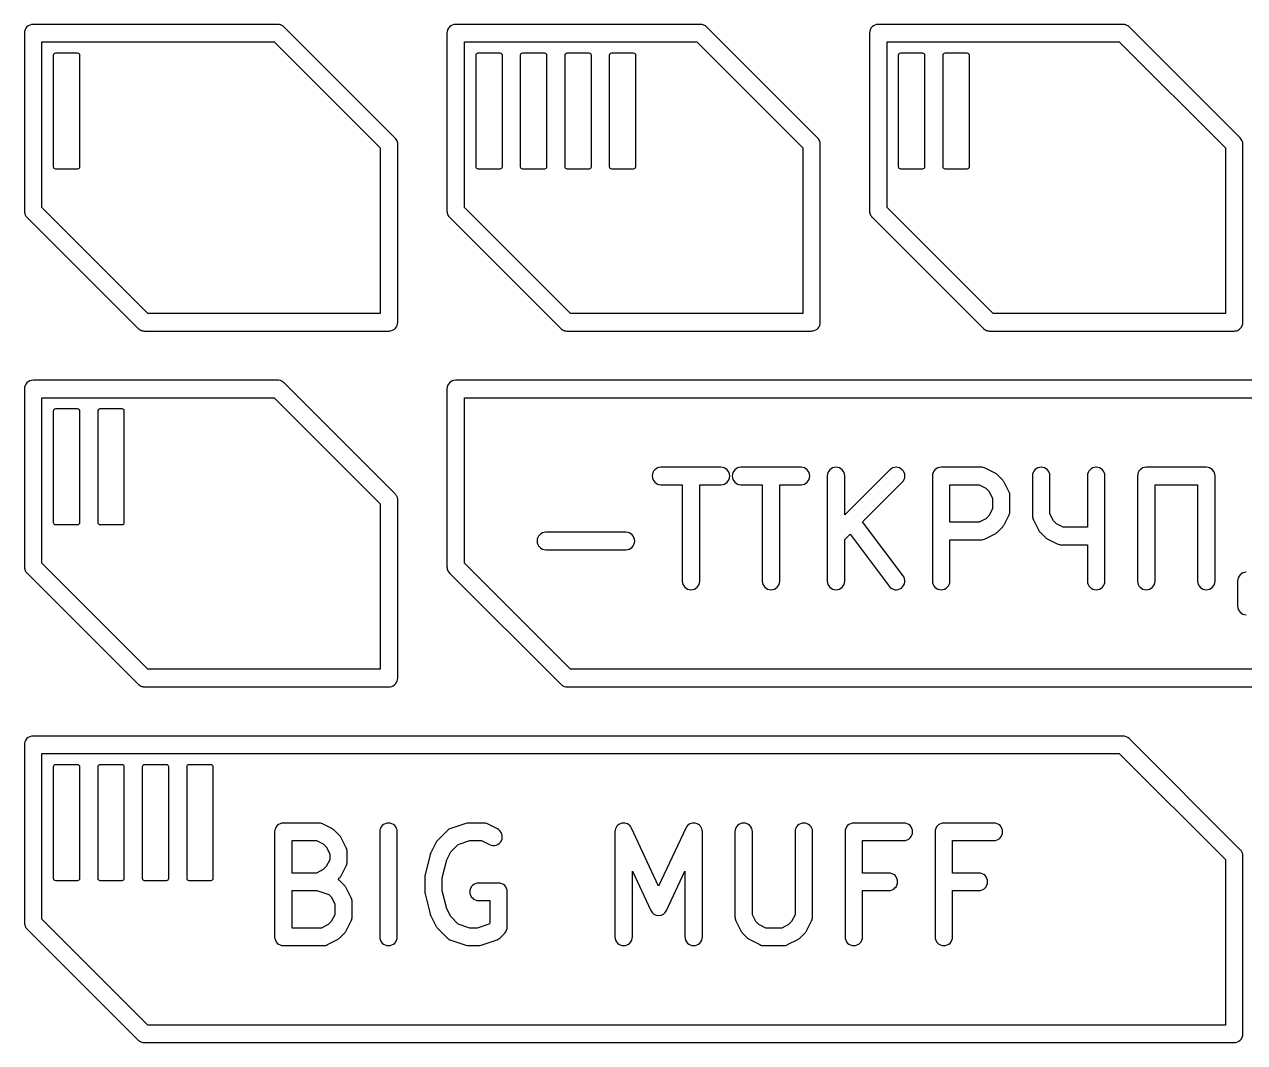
# Model space of a CAD drawing. Header units: millimetres. Extents: x 3 to 62, y 3 to 113.
# Drawn here: x 3.01 to 37.85, y 2.8 to 31.88 of the extents above; entities that cross this region are included whole.
import ezdxf

# ---------------------------------------------------------------- set-up
doc = ezdxf.new("R2010")
doc.units = ezdxf.units.MM
doc.layers.add('Layer_1', color=7, linetype='CONTINUOUS')

msp = doc.modelspace()

# ---------------------------------------------------------------- linework, layer by layer
at = {"layer": 'Layer_1', "color": 7}
for points in [[(10.245546, 31.877377), (3.260978, 31.877377), (3.260449, 31.877377), (3.260449, 31.877377)], [(10.28018, 31.875308), (10.278619, 31.875308)], [(10.313756, 31.868075), (10.313253, 31.868075)], [(13.597284, 28.628999), (10.43004, 31.796762)], [(22.310425, 31.877377), (15.325857, 31.877377), (15.325328, 31.877377), (15.325328, 31.877377)], [(22.345059, 31.875308), (22.343498, 31.875308)], [(22.378635, 31.868075), (22.378132, 31.868075)], [(25.662163, 28.628999), (22.494919, 31.796762)], [(34.375304, 31.877377), (27.390736, 31.877377), (27.390736, 31.877377)], [(34.409938, 31.875308), (34.408377, 31.875308)], [(34.443514, 31.868075), (34.443011, 31.868075)], [(37.719792, 28.636236), (34.559798, 31.796762)], [(3.010339, 31.627262), (3.010339, 26.547475)], [(15.075747, 31.627262), (15.075747, 26.559878), (15.075747, 26.547475), (15.07625, 26.540241)], [(27.140626, 31.627262), (27.140626, 26.547475)], [(4.530897, 31.054805), (3.895792, 31.054805)], [(16.595776, 31.054805), (15.960671, 31.054805)], [(17.865986, 31.054805), (17.230881, 31.054805)], [(19.135667, 31.054805), (18.500562, 31.054805)], [(20.405877, 31.054805), (19.770772, 31.054805)], [(28.660655, 31.054805), (28.02555, 31.054805)], [(29.930865, 31.054805), (29.29576, 31.054805)], [(3.833271, 30.992276), (3.833271, 27.81728)], [(4.593418, 27.81728), (4.593418, 30.992276)], [(15.89815, 30.992276), (15.89815, 27.81728)], [(16.658297, 27.81728), (16.658297, 30.992276)], [(17.16836, 30.992276), (17.16836, 27.81728)], [(17.928507, 27.81728), (17.928507, 30.992276)], [(18.438041, 30.992276), (18.438041, 27.81728)], [(19.198215, 27.81728), (19.198215, 30.992276)], [(19.708251, 30.992276), (19.708251, 27.81728)], [(20.468398, 27.81728), (20.468398, 30.992276)], [(27.963029, 30.992276), (27.963029, 27.81728)], [(28.723203, 27.81728), (28.723203, 30.992276)], [(29.233239, 30.992276), (29.233239, 27.81728)], [(29.993386, 27.81728), (29.993386, 30.992276)], [(13.662398, 28.516861), (13.661366, 28.520481)], [(13.670653, 23.372479), (13.670653, 23.372997), (13.670653, 28.452266)], [(25.727277, 28.516861), (25.726245, 28.520481)], [(25.735532, 23.372479), (25.735532, 23.372997), (25.735532, 28.452266)], [(37.791626, 28.51893), (37.791124, 28.520481)], [(37.800411, 23.372479), (37.800411, 23.372997), (37.800411, 28.452266)], [(3.895792, 27.755269), (4.530897, 27.755269)], [(15.960671, 27.755269), (16.595776, 27.755269)], [(17.230881, 27.755269), (17.865986, 27.755269)], [(18.500562, 27.755269), (19.135667, 27.755269)], [(19.770772, 27.755269), (20.405877, 27.755269)], [(28.02555, 27.755269), (28.660655, 27.755269)], [(29.29576, 27.755269), (29.930865, 27.755269)], [(3.019652, 26.480813), (3.020155, 26.479262)], [(15.078314, 26.51492), (15.078314, 26.514402)], [(27.150442, 26.480297), (27.150442, 26.479781)], [(3.079078, 26.376427), (3.083708, 26.370744)], [(3.09146, 26.362991), (6.251481, 23.203497), (6.258704, 23.195748)], [(15.148587, 26.370744), (15.149116, 26.370744), (18.323583, 23.195748), (18.324112, 23.195748)], [(27.17317, 26.42552), (27.175234, 26.421903)], [(27.192299, 26.39658), (27.192802, 26.39503)], [(27.213995, 26.370744), (27.221747, 26.363507), (30.381768, 23.202981), (30.388991, 23.195748)], [(6.401341, 23.124951), (6.402902, 23.124951)], [(6.435445, 23.122366), (13.420542, 23.122366)], [(18.500324, 23.122366), (25.485421, 23.122366)], [(30.531628, 23.124951), (30.533162, 23.124951)], [(30.565732, 23.122366), (37.5503, 23.122366)], [(10.245546, 21.717287), (3.260978, 21.717287), (3.260449, 21.717287), (3.260449, 21.717287)], [(10.371117, 21.683695), (10.370615, 21.684214)], [(13.597284, 18.469425), (10.42279, 21.644421), (10.422288, 21.644421)], [(46.440712, 21.717287), (15.325857, 21.717287), (15.325328, 21.717287), (15.325328, 21.717287)], [(3.010339, 21.467171), (3.010339, 16.387384)], [(15.075747, 21.467171), (15.075747, 16.387384), (15.07625, 16.38015)], [(3.833271, 20.832701), (3.833271, 17.657705)], [(4.530897, 20.89523), (3.895792, 20.89523)], [(4.593418, 17.657705), (4.593418, 20.832701)], [(5.103482, 20.832701), (5.103482, 17.657705)], [(5.800578, 20.89523), (5.166002, 20.89523)], [(5.863126, 17.657705), (5.863126, 20.832701)], [(22.899017, 19.232686), (22.042217, 19.232686), (21.184916, 19.232686), (21.184916, 19.232686)], [(25.18467, 19.232686), (24.3284, 19.232686), (24.327871, 19.232686), (23.470569, 19.232686), (23.470569, 19.232686)], [(30.328269, 19.232797), (29.185165, 19.232802)], [(30.725144, 19.063818), (30.43987, 19.206445)], [(32.042635, 19.232686), (32.042132, 19.232686), (32.042132, 19.232686)], [(36.756287, 19.232802), (35.042186, 19.232802)], [(25.935001, 18.982573), (25.935001, 17.28087)], [(27.722497, 19.159822), (26.434719, 17.872047), (26.434719, 18.982573)], [(28.935054, 18.982689), (28.935054, 17.411209), (28.935054, 15.982876)], [(30.933397, 18.874165), (30.790257, 19.016791)], [(31.791995, 18.982573), (31.791995, 17.840008)], [(33.363486, 18.982573), (33.363486, 17.51858), (32.67258, 17.51858), (32.476207, 17.616766), (32.390932, 17.702549), (32.292745, 17.898918), (32.292745, 18.982573)], [(33.863204, 15.98276), (33.863204, 17.261233), (33.863707, 17.268467), (33.863204, 17.276219), (33.863204, 18.982573)], [(34.792075, 18.982689), (34.792075, 15.982876)], [(37.006397, 15.982876), (37.006397, 18.982689)], [(21.184916, 18.732976), (21.792107, 18.732976), (21.792107, 15.98276)], [(22.291825, 15.98276), (22.291825, 18.732976), (22.899017, 18.732976)], [(23.470569, 18.732976), (24.07776, 18.732976), (24.07776, 15.98276)], [(24.577981, 15.98276), (24.577981, 18.732976), (25.18467, 18.732976)], [(28.09921, 16.13262), (26.943723, 17.673609), (28.075953, 18.805839)], [(31.12305, 18.523283), (30.980413, 18.809054)], [(35.292296, 15.982876), (35.292296, 18.733092), (36.506679, 18.733092), (36.506679, 15.982876)], [(13.653084, 18.385711), (13.652052, 18.387777)], [(13.670653, 13.212388), (13.670653, 13.212907), (13.670653, 18.286492)], [(31.149508, 17.982748), (31.149508, 18.411661)], [(30.980413, 17.585358), (31.12305, 17.871126)], [(3.895792, 17.595179), (4.530897, 17.595179)], [(5.166002, 17.595179), (5.800578, 17.595179)], [(30.790257, 17.377618), (30.933397, 17.520244)], [(31.818877, 17.728386), (31.961514, 17.442615)], [(20.185215, 17.375554), (17.899059, 17.375554)], [(25.935001, 17.256066), (25.935001, 15.98276)], [(26.434719, 15.98276), (26.434719, 17.165115), (26.586139, 17.316526), (27.69924, 15.832898)], [(29.434772, 15.982876), (29.434772, 17.161612), (30.328269, 17.161612)], [(30.43987, 17.187965), (30.725646, 17.331109)], [(32.00853, 17.377504), (32.151669, 17.234362)], [(32.21628, 17.187851), (32.50203, 17.044709)], [(17.899059, 16.875844), (20.185215, 16.875844)], [(32.613658, 17.018354), (33.363486, 17.018354), (33.363486, 15.98276)], [(3.019652, 16.320722), (3.020155, 16.319172)], [(3.079078, 16.216336), (3.083708, 16.210651)], [(3.09146, 16.202901), (6.251481, 13.043407), (6.258704, 13.035655)], [(15.078314, 16.35483), (15.078314, 16.354311)], [(15.148587, 16.210651), (18.323583, 13.035655), (18.324112, 13.035655)], [(37.649016, 15.98276), (37.649016, 15.268592)], [(6.401341, 12.96486), (6.402902, 12.96486)], [(6.435445, 12.962275), (13.420542, 12.962275)], [(18.40473, 12.981397), (18.405233, 12.981397)], [(18.500324, 12.962275), (49.615708, 12.962275)], [(34.375304, 11.557194), (34.374802, 11.557194), (3.260449, 11.557194), (3.260449, 11.557194)], [(3.010339, 11.307597), (3.010339, 6.227294)], [(37.727042, 8.309334), (34.552046, 11.48433)], [(3.833271, 10.672611), (3.833271, 7.497615)], [(4.530897, 10.73514), (3.895792, 10.73514)], [(4.593418, 7.497615), (4.593418, 10.672611)], [(5.103482, 10.672611), (5.103482, 7.497615)], [(5.800578, 10.73514), (5.166002, 10.73514)], [(5.863126, 7.497615), (5.863126, 10.672611)], [(6.373162, 10.672611), (6.373162, 7.497615)], [(7.070788, 10.73514), (6.435683, 10.73514)], [(7.133309, 7.497615), (7.133309, 10.672611)], [(7.643372, 10.672611), (7.643372, 7.497615)], [(8.340998, 10.73514), (7.705893, 10.73514)], [(8.403519, 7.497615), (8.403519, 10.672611)], [(11.405928, 9.072709), (10.405989, 9.072712)], [(15.612374, 9.060303), (15.183988, 8.917161)], [(16.119845, 9.072704), (15.691432, 9.072712)], [(23.548541, 9.072712), (23.54833, 9.072712)], [(28.119874, 9.072595), (26.69102, 9.072595), (26.69102, 9.072595)], [(30.691303, 9.072595), (29.262979, 9.072595), (29.262979, 9.072595)], [(10.155879, 8.823115), (10.155879, 7.394264), (10.155879, 5.822783)], [(11.803305, 8.903731), (11.517556, 9.046357)], [(12.011056, 8.713562), (11.868419, 8.856704)], [(13.155695, 8.823115), (13.155695, 5.822783)], [(13.655915, 5.822783), (13.655915, 8.823115)], [(15.086304, 8.856698), (14.800554, 8.571446)], [(16.517751, 8.903725), (16.231975, 9.046352)], [(19.869991, 8.823115), (19.869991, 5.822783)], [(21.893654, 8.928535), (21.12004, 7.270756), (20.346452, 8.928535)], [(22.370089, 5.822783), (22.370089, 8.823115)], [(23.298722, 8.823115), (23.298722, 6.394325)], [(25.013035, 8.823115), (25.013035, 6.453753), (24.914848, 6.256866), (24.82907, 6.171083), (24.632697, 6.072899), (24.17899, 6.072899), (23.982616, 6.171083), (23.897341, 6.256866), (23.798652, 6.453753), (23.798652, 8.823115)], [(25.513255, 6.394325), (25.513255, 8.823115)], [(26.441439, 8.822998), (26.441439, 7.394663), (26.441439, 7.394147), (26.441439, 5.82267)], [(29.012842, 8.822998), (29.012842, 7.394663), (29.012842, 7.394147), (29.012842, 5.82267)], [(12.200709, 8.363196), (12.058072, 8.648966)], [(14.753511, 8.506332), (14.610901, 8.220562)], [(15.977208, 6.85889), (16.29865, 6.85889), (16.29865, 6.211903), (16.270736, 6.183997), (15.936912, 6.072894), (15.732257, 6.072894), (15.39793, 6.183997), (15.182956, 6.399487), (15.070297, 6.624279), (14.94163, 7.139494), (14.94163, 7.506396), (15.070297, 8.021608), (15.182956, 8.246401), (15.39793, 8.46189), (15.732257, 8.572997), (16.060922, 8.572997), (16.293993, 8.456723)], [(27.691488, 7.64426), (26.941157, 7.64426), (26.941157, 8.572886), (28.119874, 8.572886)], [(30.262891, 7.64426), (29.51256, 7.64426), (29.51256, 8.572886), (30.691303, 8.572886)], [(12.227167, 7.965802), (12.227167, 8.251573)], [(14.591851, 8.169404), (14.449215, 7.597863)], [(37.800411, 3.052298), (37.800411, 3.052816), (37.800411, 8.132601)], [(12.057569, 7.568412), (12.200709, 7.853667)], [(20.370212, 5.822783), (20.370212, 7.695536), (20.893716, 6.574159)], [(21.346391, 6.574159), (21.869868, 7.696052), (21.869868, 5.822783)], [(3.895792, 7.435086), (4.530897, 7.435086)], [(5.166002, 7.435086), (5.800578, 7.435086)], [(6.435683, 7.435086), (7.070788, 7.435086)], [(7.705893, 7.435086), (8.340998, 7.435086)], [(11.964542, 7.457308), (12.011056, 7.503817)], [(12.153692, 7.285742), (12.011056, 7.428368)], [(14.441542, 7.5374), (14.441542, 7.108487)], [(16.54876, 7.3586), (15.977208, 7.3586)], [(12.343848, 6.93486), (12.200709, 7.220631)], [(14.449215, 7.048025), (14.591851, 6.476486)], [(16.798341, 6.108549), (16.798341, 7.108487)], [(26.941157, 5.82267), (26.941157, 7.14455), (27.691488, 7.14455)], [(29.51256, 5.82267), (29.51256, 7.14455), (30.262891, 7.14455)], [(12.370307, 6.394325), (12.370307, 6.822722)], [(12.200709, 5.996935), (12.343848, 6.282705)], [(14.610901, 6.425326), (14.753511, 6.139555)], [(23.32518, 6.282705), (23.467817, 5.996935)], [(25.343658, 5.996935), (25.486797, 6.282705)], [(3.044444, 6.102755), (3.044444, 6.102239)], [(3.083708, 6.05056), (6.258704, 2.875564)], [(12.011056, 5.788679), (12.154195, 5.931821)], [(14.800554, 6.074444), (15.086304, 5.788673)], [(16.582865, 5.789189), (16.725475, 5.931815)], [(23.514834, 5.931821), (23.65747, 5.789195)], [(25.154534, 5.789195), (25.297144, 5.931821)], [(11.660166, 5.599541), (11.945942, 5.74217)], [(15.183988, 5.728729), (15.612374, 5.585585)], [(16.056292, 5.585585), (16.484678, 5.728729)], [(23.722584, 5.74217), (24.008334, 5.599541)], [(24.803115, 5.599541), (25.088891, 5.74217)], [(10.405989, 5.573189), (11.548538, 5.573189)], [(15.691432, 5.573176), (15.977208, 5.573176)], [(24.119961, 5.573189), (24.691514, 5.573189)], [(6.333634, 2.824923), (6.341915, 2.821306)], [(6.435445, 2.802701), (37.5503, 2.802701)]]:
    msp.add_lwpolyline(points, dxfattribs=at)
for points in [[(3.51056, 31.377665), (10.141671, 31.377665), (13.170432, 28.348914), (13.170432, 23.622594), (6.538791, 23.622594), (3.51056, 26.650829), (3.51056, 31.377665)], [(15.575439, 31.377665), (22.20655, 31.377665), (25.235311, 28.348914), (25.235311, 23.622594), (18.60367, 23.622594), (15.575439, 26.650829), (15.575439, 31.377665)], [(27.640318, 31.377665), (34.271429, 31.377665), (37.300719, 28.348398), (37.300719, 23.622594), (30.669078, 23.622594), (27.640318, 26.651344), (27.640318, 31.377665)], [(3.51056, 21.217574), (10.141671, 21.217574), (13.170432, 18.188824), (13.170432, 13.462504), (6.538791, 13.462504), (3.51056, 16.490738), (3.51056, 21.217574)], [(15.575439, 21.217574), (46.336837, 21.217574), (49.365598, 18.188824), (49.365598, 13.462504), (18.60367, 13.462504), (15.575439, 16.490738), (15.575439, 21.217574)], [(27.899238, 19.233202)], [(29.434772, 18.733092), (30.268817, 18.733092), (30.465191, 18.634906), (30.550995, 18.549122), (30.649155, 18.352236), (30.649155, 18.041663), (30.550995, 17.845292), (30.46572, 17.760025), (30.268817, 17.661325), (29.434772, 17.661325)], [(3.51056, 11.057484), (34.271958, 11.057484), (37.300719, 8.028734), (37.300719, 3.302411), (6.538791, 3.302411), (3.51056, 6.330648), (3.51056, 11.057484)], [(13.405805, 9.072712)], [(20.065835, 9.067026)], [(10.655571, 8.573002), (11.347005, 8.573002), (11.543379, 8.474815), (11.628654, 8.389032), (11.727343, 8.192145), (11.727343, 8.024715), (11.628654, 7.828344), (11.543379, 7.742561), (11.347005, 7.644376), (10.655571, 7.644376)], [(10.655571, 7.144666), (11.364071, 7.144666), (11.699456, 7.033044), (11.771793, 6.960699), (11.86998, 6.763812), (11.86998, 6.453237), (11.771793, 6.256866), (11.686016, 6.171083), (11.489642, 6.072899), (10.655571, 6.072899)]]:
    msp.add_lwpolyline(points, close=True, dxfattribs=at)
for points in [[(3.08356, 31.804152), (3.036649, 31.75724), (3.010308, 31.693605), (3.010339, 31.627262)], [(3.260449, 31.877377), (3.194106, 31.877407), (3.130471, 31.851065), (3.08356, 31.804152)], [(10.278619, 31.875308), (10.267653, 31.876729), (10.256604, 31.87742), (10.245546, 31.877377)], [(10.313253, 31.868075), (10.302405, 31.87123), (10.291355, 31.873647), (10.28018, 31.875308)], [(10.341669, 31.858256), (10.332567, 31.862077), (10.323246, 31.865356), (10.313756, 31.868075)], [(10.43004, 31.796762), (10.405399, 31.823434), (10.375243, 31.844419), (10.341669, 31.858256)], [(15.325328, 31.877377), (15.187375, 31.877147), (15.075683, 31.765215), (15.075747, 31.627262)], [(22.343498, 31.875308), (22.332532, 31.876729), (22.321483, 31.87742), (22.310425, 31.877377)], [(22.378132, 31.868075), (22.367284, 31.87123), (22.356234, 31.873647), (22.345059, 31.875308)], [(22.406548, 31.858256), (22.397446, 31.862077), (22.388125, 31.865356), (22.378635, 31.868075)], [(22.494919, 31.796762), (22.470278, 31.823434), (22.440122, 31.844419), (22.406548, 31.858256)], [(27.213847, 31.804152), (27.166936, 31.75724), (27.140595, 31.693605), (27.140626, 31.627262)], [(27.390736, 31.877377), (27.324393, 31.877407), (27.260759, 31.851065), (27.213847, 31.804152)], [(34.408377, 31.875308), (34.397411, 31.876729), (34.386362, 31.87742), (34.375304, 31.877377)], [(34.443011, 31.868075), (34.432163, 31.87123), (34.421113, 31.873647), (34.409938, 31.875308)], [(34.471427, 31.858256), (34.462325, 31.862077), (34.453004, 31.865356), (34.443514, 31.868075)], [(34.559798, 31.796762), (34.535157, 31.823434), (34.505001, 31.844419), (34.471427, 31.858256)], [(3.895792, 31.054805), (3.861264, 31.054813), (3.833271, 31.026812), (3.833271, 30.992276)], [(4.593418, 30.992276), (4.593418, 31.026812), (4.565426, 31.054813), (4.530897, 31.054805)], [(15.960671, 31.054805), (15.926143, 31.054813), (15.89815, 31.026812), (15.89815, 30.992276)], [(16.658297, 30.992276), (16.658297, 31.026812), (16.630305, 31.054813), (16.595776, 31.054805)], [(17.230881, 31.054805), (17.196353, 31.054813), (17.16836, 31.026812), (17.16836, 30.992276)], [(17.928507, 30.992276), (17.928507, 31.026812), (17.900515, 31.054813), (17.865986, 31.054805)], [(18.500562, 31.054805), (18.466034, 31.054813), (18.438041, 31.026812), (18.438041, 30.992276)], [(19.198215, 30.992276), (19.198215, 31.026822), (19.170222, 31.054828), (19.135667, 31.054805)], [(19.770772, 31.054805), (19.736244, 31.054813), (19.708251, 31.026812), (19.708251, 30.992276)], [(20.468398, 30.992276), (20.468398, 31.026812), (20.440406, 31.054813), (20.405877, 31.054805)], [(28.02555, 31.054805), (27.991022, 31.054813), (27.963029, 31.026812), (27.963029, 30.992276)], [(28.723203, 30.992276), (28.723203, 31.026822), (28.69521, 31.054828), (28.660655, 31.054805)], [(29.29576, 31.054805), (29.261232, 31.054813), (29.233239, 31.026812), (29.233239, 30.992276)], [(29.993386, 30.992276), (29.993386, 31.026812), (29.965394, 31.054813), (29.930865, 31.054805)], [(13.661366, 28.520481), (13.649623, 28.561532), (13.627561, 28.598892), (13.597284, 28.628999)], [(25.726245, 28.520481), (25.714502, 28.561532), (25.69244, 28.598892), (25.662163, 28.628999)], [(37.791124, 28.520481), (37.778497, 28.564915), (37.753807, 28.604982), (37.719792, 28.636236)], [(13.668589, 28.484823), (13.667225, 28.495626), (13.665157, 28.506328), (13.662398, 28.516861)], [(13.670653, 28.452266), (13.670674, 28.463151), (13.669985, 28.474027), (13.668589, 28.484823)], [(25.733468, 28.484823), (25.732104, 28.495626), (25.730036, 28.506328), (25.727277, 28.516861)], [(25.735532, 28.452266), (25.735553, 28.463151), (25.734864, 28.474027), (25.733468, 28.484823)], [(37.798347, 28.484823), (37.796901, 28.496334), (37.794655, 28.507731), (37.791626, 28.51893)], [(37.800411, 28.452266), (37.800432, 28.463151), (37.799743, 28.474027), (37.798347, 28.484823)], [(3.833271, 27.81728), (3.833536, 27.782947), (3.86145, 27.755261), (3.895792, 27.755269)], [(4.530897, 27.755269), (4.56524, 27.755261), (4.593154, 27.782947), (4.593418, 27.81728)], [(15.89815, 27.81728), (15.898415, 27.782947), (15.926329, 27.755261), (15.960671, 27.755269)], [(16.595776, 27.755269), (16.630119, 27.755261), (16.658033, 27.782947), (16.658297, 27.81728)], [(17.16836, 27.81728), (17.16836, 27.782947), (17.196539, 27.755261), (17.230881, 27.755269)], [(17.865986, 27.755269), (17.900329, 27.755261), (17.928243, 27.782947), (17.928507, 27.81728)], [(18.438041, 27.81728), (18.438306, 27.782947), (18.466219, 27.755261), (18.500562, 27.755269)], [(19.135667, 27.755269), (19.17001, 27.755246), (19.19795, 27.782937), (19.198215, 27.81728)], [(19.708251, 27.81728), (19.708516, 27.782947), (19.73643, 27.755261), (19.770772, 27.755269)], [(20.405877, 27.755269), (20.44022, 27.755261), (20.468134, 27.782947), (20.468398, 27.81728)], [(27.963029, 27.81728), (27.963294, 27.782947), (27.991207, 27.755261), (28.02555, 27.755269)], [(28.660655, 27.755269), (28.694998, 27.755246), (28.722938, 27.782937), (28.723203, 27.81728)], [(29.233239, 27.81728), (29.233504, 27.782947), (29.261418, 27.755261), (29.29576, 27.755269)], [(29.930865, 27.755269), (29.965208, 27.755261), (29.993122, 27.782947), (29.993386, 27.81728)], [(3.010339, 26.547475), (3.010493, 26.536578), (3.011359, 26.525704), (3.012932, 26.51492)], [(3.012932, 26.51492), (3.013921, 26.509022), (3.015121, 26.503161), (3.01653, 26.497349)], [(3.01653, 26.497349), (3.017385, 26.491804), (3.018426, 26.486288), (3.019652, 26.480813)], [(3.020155, 26.479262), (3.022893, 26.469951), (3.02617, 26.460806), (3.029971, 26.451875)], [(15.07625, 26.540241), (15.076508, 26.531771), (15.077197, 26.52332), (15.078314, 26.51492)], [(15.078314, 26.514402), (15.079708, 26.503772), (15.081785, 26.493242), (15.084531, 26.482879)], [(15.084531, 26.482879), (15.087169, 26.472692), (15.090448, 26.462681), (15.094347, 26.452907)], [(27.140626, 26.547475), (27.140771, 26.536579), (27.141628, 26.525704), (27.143193, 26.51492)], [(27.143193, 26.51492), (27.144069, 26.50972), (27.145111, 26.50455), (27.146315, 26.499416)], [(27.146315, 26.499416), (27.14744, 26.492991), (27.148817, 26.486614), (27.150442, 26.480297)], [(27.150442, 26.479781), (27.15316, 26.470293), (27.156438, 26.460975), (27.160258, 26.451875)], [(3.029971, 26.451875), (3.034145, 26.44175), (3.038979, 26.43191), (3.044444, 26.422419)], [(3.044444, 26.422419), (3.049889, 26.41308), (3.055934, 26.404105), (3.062541, 26.395548)], [(3.062541, 26.395548), (3.067727, 26.3889), (3.073247, 26.382518), (3.079078, 26.376427)], [(3.083708, 26.370744), (3.086235, 26.368103), (3.08882, 26.365518), (3.09146, 26.362991)], [(15.094347, 26.452907), (15.095666, 26.449953), (15.097042, 26.447024), (15.098475, 26.444123)], [(15.098475, 26.444123), (15.101444, 26.437262), (15.104719, 26.430537), (15.108291, 26.42397)], [(15.108291, 26.42397), (15.110446, 26.42047), (15.112686, 26.417024), (15.115011, 26.413635)], [(15.115011, 26.413635), (15.118881, 26.407428), (15.123021, 26.401393), (15.12742, 26.395548)], [(15.12742, 26.395548), (15.133928, 26.386828), (15.140999, 26.378542), (15.148587, 26.370744)], [(27.160258, 26.451875), (27.164042, 26.442845), (27.168354, 26.434045), (27.17317, 26.42552)], [(27.175234, 26.421903), (27.180401, 26.413122), (27.1861, 26.404666), (27.192299, 26.39658)], [(27.192802, 26.39503), (27.197381, 26.389308), (27.20221, 26.383791), (27.207275, 26.378493)], [(27.207275, 26.378493), (27.209461, 26.375864), (27.211702, 26.373281), (27.213995, 26.370744)], [(13.453615, 23.124432), (13.577938, 23.140968), (13.670768, 23.24706), (13.670653, 23.372479)], [(25.518494, 23.124432), (25.642817, 23.140968), (25.735647, 23.24706), (25.735532, 23.372479)], [(37.727544, 23.195748), (37.774286, 23.242679), (37.800493, 23.306241), (37.800411, 23.372479)], [(6.258704, 23.195748), (6.261242, 23.193456), (6.263826, 23.191216), (6.266456, 23.18903)], [(6.266456, 23.18903), (6.271926, 23.183954), (6.27762, 23.179126), (6.283522, 23.17456)], [(6.283522, 23.17456), (6.291911, 23.167975), (6.300713, 23.161934), (6.309874, 23.156473)], [(6.309874, 23.156473), (6.313108, 23.154678), (6.31638, 23.152955), (6.31969, 23.151306)], [(6.31969, 23.151306), (6.325272, 23.148335), (6.330965, 23.145577), (6.336756, 23.143037)], [(6.336756, 23.143037), (6.344021, 23.139932), (6.351428, 23.137173), (6.358954, 23.134769)], [(6.358954, 23.134769), (6.362213, 23.133668), (6.365495, 23.132634), (6.368797, 23.131668)], [(6.368797, 23.131668), (6.374273, 23.130449), (6.379788, 23.129415), (6.385333, 23.128567)], [(6.385333, 23.128567), (6.390628, 23.127187), (6.395967, 23.125981), (6.401341, 23.124951)], [(6.402902, 23.124951), (6.413682, 23.123381), (6.424553, 23.122517), (6.435445, 23.122366)], [(13.420542, 23.122366), (13.4316, 23.122322), (13.442649, 23.123012), (13.453615, 23.124432)], [(18.324112, 23.195748), (18.339525, 23.180285), (18.356897, 23.166907), (18.375785, 23.155957)], [(18.375785, 23.155957), (18.385111, 23.150514), (18.39478, 23.14568), (18.40473, 23.141487)], [(18.40473, 23.141487), (18.41483, 23.137369), (18.425189, 23.133917), (18.43574, 23.131152)], [(18.43574, 23.131152), (18.456792, 23.125418), (18.478505, 23.122463), (18.500324, 23.122366)], [(25.485421, 23.122366), (25.496479, 23.122322), (25.507528, 23.123012), (25.518494, 23.124432)], [(30.388991, 23.195748), (30.392032, 23.193089), (30.395138, 23.190504), (30.398304, 23.187995)], [(30.398304, 23.187995), (30.402476, 23.184059), (30.406783, 23.180267), (30.411216, 23.176626)], [(30.411216, 23.176626), (30.414429, 23.174136), (30.417702, 23.171724), (30.421032, 23.169393)], [(30.421032, 23.169393), (30.426717, 23.165183), (30.432579, 23.161217), (30.4386, 23.157505)], [(30.4386, 23.157505), (30.444001, 23.154371), (30.449517, 23.151441), (30.455137, 23.148721)], [(30.455137, 23.148721), (30.45922, 23.146714), (30.463358, 23.144819), (30.467546, 23.143037)], [(30.467546, 23.143037), (30.472141, 23.141177), (30.476791, 23.139454), (30.481489, 23.13787)], [(30.481489, 23.13787), (30.487937, 23.13536), (30.494487, 23.133119), (30.501121, 23.131152)], [(30.501121, 23.131152), (30.511151, 23.128453), (30.52134, 23.126382), (30.531628, 23.124951)], [(30.533162, 23.124951), (30.543951, 23.12338), (30.554831, 23.122516), (30.565732, 23.122366)], [(37.5503, 23.122366), (37.561358, 23.122322), (37.572407, 23.123012), (37.583373, 23.124432)], [(37.583373, 23.124432), (37.626828, 23.130216), (37.667997, 23.147324), (37.702753, 23.174041)], [(37.702753, 23.174041), (37.711485, 23.180724), (37.719767, 23.187975), (37.727544, 23.195748)], [(3.08356, 21.644062), (3.036649, 21.59715), (3.010308, 21.533515), (3.010339, 21.467171)], [(3.260449, 21.717287), (3.194106, 21.717316), (3.130471, 21.690974), (3.08356, 21.644062)], [(10.31066, 21.709019), (10.289413, 21.714624), (10.26752, 21.717404), (10.245546, 21.717287)], [(10.34114, 21.698681), (10.331213, 21.702778), (10.321032, 21.706231), (10.31066, 21.709019)], [(10.370615, 21.684214), (10.361117, 21.689677), (10.351271, 21.69451), (10.34114, 21.698681)], [(10.422288, 21.644421), (10.406999, 21.659667), (10.389799, 21.672869), (10.371117, 21.683695)], [(15.325328, 21.717287), (15.187375, 21.717056), (15.075683, 21.605124), (15.075747, 21.467171)], [(3.895792, 20.89523), (3.861264, 20.895238), (3.833271, 20.867237), (3.833271, 20.832701)], [(4.593418, 20.832701), (4.593418, 20.867237), (4.565426, 20.895238), (4.530897, 20.89523)], [(5.166002, 20.89523), (5.131474, 20.895238), (5.103482, 20.867237), (5.103482, 20.832701)], [(5.863126, 20.832701), (5.863126, 20.867248), (5.835133, 20.895254), (5.800578, 20.89523)], [(21.184916, 19.232686), (21.118573, 19.232715), (21.054939, 19.206374), (21.008027, 19.159462)], [(23.075905, 19.159462), (23.028994, 19.206374), (22.965359, 19.232715), (22.899017, 19.232686)], [(23.470569, 19.232686), (23.404226, 19.232715), (23.340592, 19.206374), (23.293681, 19.159462)], [(25.361558, 19.159462), (25.314647, 19.206374), (25.251013, 19.232715), (25.18467, 19.232686)], [(26.184608, 19.232686), (26.046646, 19.23247), (25.934938, 19.120535), (25.935001, 18.982573)], [(26.361497, 19.159462), (26.314585, 19.206374), (26.250951, 19.232715), (26.184608, 19.232686)], [(27.899238, 19.233202), (27.832924, 19.233151), (27.769347, 19.206755), (27.722497, 19.159822)], [(28.075953, 19.159822), (28.02911, 19.206749), (27.965544, 19.233144), (27.899238, 19.233202)], [(29.185165, 19.232802), (29.118824, 19.232825), (29.055194, 19.206481), (29.008284, 19.159571)], [(30.43987, 19.206445), (30.405214, 19.223756), (30.367009, 19.232777), (30.328269, 19.232797)], [(32.042132, 19.232686), (31.975785, 19.232722), (31.912144, 19.206384), (31.865227, 19.159471)], [(32.219523, 19.159462), (32.172612, 19.206374), (32.108978, 19.232715), (32.042635, 19.232686)], [(33.613094, 19.232686), (33.475131, 19.23247), (33.363423, 19.120535), (33.363486, 18.982573)], [(33.789982, 19.159462), (33.74307, 19.206374), (33.679436, 19.232715), (33.613094, 19.232686)], [(35.042186, 19.232802), (34.975845, 19.232825), (34.912215, 19.206481), (34.865305, 19.159571)], [(36.933168, 19.159571), (36.886258, 19.206481), (36.822627, 19.232825), (36.756287, 19.232802)], [(21.008027, 19.159462), (20.961116, 19.11255), (20.934775, 19.048916), (20.934805, 18.982573)], [(20.934805, 18.982573), (20.935027, 18.844616), (21.046958, 18.732914), (21.184916, 18.732976)], [(22.899017, 18.732976), (23.036974, 18.732914), (23.148905, 18.844616), (23.149127, 18.982573)], [(23.149127, 18.982573), (23.149157, 19.048916), (23.122816, 19.11255), (23.075905, 19.159462)], [(23.293681, 19.159462), (23.246769, 19.11255), (23.220428, 19.048916), (23.220458, 18.982573)], [(23.220458, 18.982573), (23.22068, 18.844616), (23.332612, 18.732914), (23.470569, 18.732976)], [(25.18467, 18.732976), (25.322627, 18.732914), (25.434558, 18.844616), (25.43478, 18.982573)], [(25.43478, 18.982573), (25.43481, 19.048916), (25.408469, 19.11255), (25.361558, 19.159462)], [(26.434719, 18.982573), (26.434749, 19.048916), (26.408408, 19.11255), (26.361497, 19.159462)], [(28.149392, 18.982831), (28.149392, 19.04924), (28.122969, 19.112921), (28.075953, 19.159822)], [(28.075953, 18.805839), (28.122969, 18.852741), (28.149392, 18.916421), (28.149392, 18.982831)], [(29.008284, 19.159571), (28.961374, 19.112661), (28.935031, 19.04903), (28.935054, 18.982689)], [(30.790257, 19.016791), (30.771229, 19.035874), (30.749241, 19.051754), (30.725144, 19.063818)], [(30.980413, 18.809054), (30.968352, 18.83315), (30.952475, 18.855137), (30.933397, 18.874165)], [(31.865227, 19.159471), (31.81831, 19.112559), (31.791965, 19.04892), (31.791995, 18.982573)], [(32.292745, 18.982573), (32.292775, 19.048916), (32.266434, 19.11255), (32.219523, 19.159462)], [(33.863204, 18.982573), (33.863234, 19.048916), (33.836893, 19.11255), (33.789982, 19.159462)], [(34.865305, 19.159571), (34.818395, 19.112661), (34.792052, 19.04903), (34.792075, 18.982689)], [(37.006397, 18.982689), (37.006421, 19.04903), (36.980077, 19.112661), (36.933168, 19.159571)], [(13.619509, 18.44462), (13.61266, 18.453373), (13.605235, 18.46166), (13.597284, 18.469425)], [(31.149508, 18.411661), (31.149459, 18.450416), (31.140401, 18.488629), (31.12305, 18.523283)], [(13.638109, 18.416199), (13.63256, 18.426083), (13.626346, 18.435579), (13.619509, 18.44462)], [(13.652052, 18.387777), (13.64801, 18.397536), (13.643353, 18.407029), (13.638109, 18.416199)], [(13.659805, 18.365557), (13.657851, 18.372367), (13.655609, 18.379091), (13.653084, 18.385711)], [(13.670653, 18.286492), (13.671294, 18.313258), (13.667631, 18.339953), (13.659805, 18.365557)], [(31.12305, 17.871126), (31.140401, 17.90578), (31.149459, 17.943993), (31.149508, 17.982748)], [(31.791995, 17.840008), (31.792176, 17.801219), (31.801379, 17.763004), (31.818877, 17.728386)], [(3.833271, 17.657705), (3.833271, 17.623169), (3.861264, 17.595171), (3.895792, 17.595179)], [(4.530897, 17.595179), (4.565426, 17.595171), (4.593418, 17.623169), (4.593418, 17.657705)], [(5.103482, 17.657705), (5.103482, 17.623169), (5.131474, 17.595171), (5.166002, 17.595179)], [(5.800578, 17.595179), (5.835133, 17.595155), (5.863126, 17.623161), (5.863126, 17.657705)], [(30.933397, 17.520244), (30.952475, 17.539273), (30.968352, 17.561261), (30.980413, 17.585358)], [(31.961514, 17.442615), (31.973575, 17.41852), (31.989452, 17.396532), (32.00853, 17.377504)], [(17.899059, 17.375554), (17.761096, 17.375338), (17.649387, 17.263402), (17.649452, 17.125438)], [(17.649452, 17.125438), (17.649675, 16.987678), (17.761299, 16.87606), (17.899059, 16.875844)], [(20.434823, 17.125438), (20.434887, 17.263402), (20.323178, 17.375338), (20.185215, 17.375554)], [(20.185215, 16.875844), (20.322975, 16.87606), (20.4346, 16.987678), (20.434823, 17.125438)], [(25.935001, 17.28087), (25.93459, 17.272607), (25.93459, 17.264329), (25.935001, 17.256066)], [(30.328269, 17.161612), (30.367009, 17.161632), (30.405214, 17.170653), (30.43987, 17.187965)], [(30.725646, 17.331109), (30.749529, 17.343062), (30.771343, 17.358764), (30.790257, 17.377618)], [(32.151669, 17.234362), (32.170584, 17.215507), (32.192398, 17.199804), (32.21628, 17.187851)], [(32.50203, 17.044709), (32.536694, 17.027392), (32.574909, 17.01837), (32.613658, 17.018354)], [(3.010339, 16.387384), (3.010493, 16.376488), (3.011359, 16.365613), (3.012932, 16.35483)], [(15.07625, 16.38015), (15.076508, 16.371681), (15.077197, 16.36323), (15.078314, 16.35483)], [(3.012932, 16.35483), (3.013921, 16.348932), (3.015121, 16.343071), (3.01653, 16.337259)], [(3.01653, 16.337259), (3.017385, 16.331713), (3.018426, 16.326198), (3.019652, 16.320722)], [(3.020155, 16.319172), (3.022893, 16.30986), (3.02617, 16.300716), (3.029971, 16.291785)], [(3.029971, 16.291785), (3.034145, 16.28166), (3.038979, 16.27182), (3.044444, 16.262329)], [(3.044444, 16.262329), (3.049889, 16.252989), (3.055934, 16.244012), (3.062541, 16.235455)], [(3.062541, 16.235455), (3.067727, 16.228808), (3.073247, 16.222426), (3.079078, 16.216336)], [(3.083708, 16.210651), (3.086235, 16.208011), (3.08882, 16.205427), (3.09146, 16.202901)], [(15.078314, 16.354311), (15.08102, 16.333215), (15.086409, 16.312549), (15.094347, 16.292817)], [(15.094347, 16.292817), (15.095666, 16.289862), (15.097042, 16.286934), (15.098475, 16.284033)], [(15.098475, 16.284033), (15.101444, 16.277172), (15.104719, 16.270447), (15.108291, 16.263879)], [(15.108291, 16.263879), (15.110446, 16.260379), (15.112686, 16.256932), (15.115011, 16.253542)], [(15.115011, 16.253542), (15.124607, 16.238065), (15.135866, 16.223682), (15.148587, 16.210651)], [(28.049098, 15.782772), (28.159495, 15.865571), (28.181925, 16.02216), (28.09921, 16.13262)], [(37.722246, 16.159642), (37.675336, 16.112731), (37.648993, 16.049101), (37.649016, 15.98276)], [(37.899126, 16.232873), (37.832786, 16.232896), (37.769155, 16.206552), (37.722246, 16.159642)], [(21.792107, 15.98276), (21.792076, 15.916417), (21.818417, 15.852782), (21.865328, 15.805869)], [(21.865328, 15.805869), (21.91224, 15.758957), (21.975874, 15.732615), (22.042217, 15.732644)], [(22.042217, 15.732644), (22.180181, 15.73286), (22.291889, 15.844797), (22.291825, 15.98276)], [(24.07776, 15.98276), (24.077729, 15.916417), (24.10407, 15.852782), (24.150981, 15.805869)], [(24.150981, 15.805869), (24.197893, 15.758957), (24.261527, 15.732615), (24.327871, 15.732644)], [(24.327871, 15.732644), (24.394214, 15.732615), (24.457848, 15.758957), (24.50476, 15.805869)], [(24.50476, 15.805869), (24.551671, 15.852782), (24.578012, 15.916417), (24.577981, 15.98276)], [(25.935001, 15.98276), (25.934936, 15.844797), (26.046645, 15.73286), (26.184608, 15.732644)], [(26.184608, 15.732644), (26.250952, 15.732615), (26.314586, 15.758957), (26.361497, 15.805869)], [(26.361497, 15.805869), (26.408409, 15.852782), (26.43475, 15.916417), (26.434719, 15.98276)], [(27.69924, 15.832898), (27.782035, 15.722489), (27.938633, 15.700053), (28.049098, 15.782772)], [(28.935054, 15.982876), (28.935024, 15.916533), (28.961364, 15.852898), (29.008276, 15.805986)], [(29.008276, 15.805986), (29.055187, 15.759073), (29.118821, 15.732731), (29.185165, 15.732761)], [(29.185165, 15.732761), (29.323128, 15.732977), (29.434837, 15.844913), (29.434772, 15.982876)], [(33.363486, 15.98276), (33.363422, 15.844797), (33.47513, 15.73286), (33.613094, 15.732644)], [(33.613094, 15.732644), (33.679437, 15.732615), (33.743071, 15.758957), (33.789983, 15.805869)], [(33.789983, 15.805869), (33.836894, 15.852782), (33.863235, 15.916417), (33.863204, 15.98276)], [(34.792075, 15.982876), (34.792044, 15.916533), (34.818385, 15.852898), (34.865297, 15.805986)], [(34.865297, 15.805986), (34.912208, 15.759073), (34.975842, 15.732731), (35.042186, 15.732761)], [(35.042186, 15.732761), (35.108529, 15.732731), (35.172163, 15.759073), (35.219075, 15.805986)], [(35.219075, 15.805986), (35.265986, 15.852898), (35.292327, 15.916533), (35.292296, 15.982876)], [(36.506679, 15.982876), (36.506615, 15.844913), (36.618323, 15.732977), (36.756287, 15.732761)], [(36.756287, 15.732761), (36.82263, 15.732731), (36.886264, 15.759073), (36.933176, 15.805986)], [(36.933176, 15.805986), (36.980087, 15.852898), (37.006428, 15.916533), (37.006397, 15.982876)], [(37.649016, 15.268592), (37.648986, 15.202249), (37.675327, 15.138615), (37.722238, 15.091703)], [(37.722238, 15.091703), (37.76915, 15.044792), (37.832784, 15.01845), (37.899126, 15.018479)], [(6.258704, 13.035655), (6.261242, 13.033363), (6.263826, 13.031123), (6.266456, 13.028937)], [(6.266456, 13.028937), (6.271926, 13.023862), (6.27762, 13.019035), (6.283522, 13.014469)], [(6.283522, 13.014469), (6.291911, 13.007885), (6.300713, 13.001843), (6.309874, 12.996383)], [(6.309874, 12.996383), (6.313112, 12.994761), (6.316385, 12.99321), (6.31969, 12.991731)], [(6.31969, 12.991731), (6.325264, 12.988586), (6.330957, 12.985656), (6.336756, 12.982947)], [(6.336756, 12.982947), (6.34403, 12.980016), (6.351437, 12.977429), (6.358954, 12.975195)], [(6.358954, 12.975195), (6.36221, 12.97392), (6.365491, 12.972715), (6.368797, 12.971578)], [(6.368797, 12.971578), (6.374273, 12.970359), (6.379788, 12.969325), (6.385333, 12.968477)], [(6.385333, 12.968477), (6.390628, 12.967097), (6.395967, 12.96589), (6.401341, 12.96486)], [(6.402902, 12.96486), (6.413682, 12.96329), (6.424553, 12.962427), (6.435445, 12.962275)], [(13.420542, 12.962275), (13.4316, 12.962232), (13.442649, 12.962922), (13.453615, 12.964342)], [(13.453615, 12.964342), (13.577938, 12.980878), (13.670768, 13.08697), (13.670653, 13.212388)], [(18.324112, 13.035655), (18.347177, 13.01247), (18.374567, 12.994035), (18.40473, 12.981397)], [(18.405233, 12.981397), (18.415169, 12.977299), (18.425359, 12.973846), (18.43574, 12.971059)], [(18.43574, 12.971059), (18.456792, 12.965325), (18.478505, 12.962372), (18.500324, 12.962275)], [(3.260449, 11.557194), (3.122492, 11.557255), (3.010561, 11.445554), (3.010339, 11.307597)], [(34.552046, 11.48433), (34.505111, 11.531074), (34.441545, 11.55728), (34.375304, 11.557194)], [(3.895792, 10.73514), (3.861264, 10.735148), (3.833271, 10.707147), (3.833271, 10.672611)], [(4.593418, 10.672611), (4.593418, 10.707147), (4.565426, 10.735148), (4.530897, 10.73514)], [(5.166002, 10.73514), (5.131474, 10.735148), (5.103482, 10.707147), (5.103482, 10.672611)], [(5.863126, 10.672611), (5.863126, 10.707158), (5.835133, 10.735164), (5.800578, 10.73514)], [(6.435683, 10.73514), (6.401155, 10.735148), (6.373162, 10.707147), (6.373162, 10.672611)], [(7.133309, 10.672611), (7.133309, 10.707147), (7.105317, 10.735148), (7.070788, 10.73514)], [(7.705893, 10.73514), (7.671365, 10.735148), (7.643372, 10.707147), (7.643372, 10.672611)], [(8.403519, 10.672611), (8.403519, 10.707147), (8.375527, 10.735148), (8.340998, 10.73514)], [(10.405989, 9.072712), (10.268038, 9.07276), (10.156115, 8.961066), (10.155879, 8.823115)], [(11.517556, 9.046357), (11.482891, 9.063672), (11.444676, 9.072694), (11.405928, 9.072709)], [(13.405805, 9.072712), (13.267848, 9.072773), (13.155917, 8.961072), (13.155695, 8.823115)], [(13.655915, 8.823115), (13.655693, 8.961072), (13.543762, 9.072773), (13.405805, 9.072712)], [(15.691432, 9.072712), (15.664584, 9.072847), (15.63789, 9.068657), (15.612374, 9.060303)], [(16.231975, 9.046352), (16.197158, 9.063743), (16.158763, 9.072767), (16.119845, 9.072704)], [(20.065835, 9.067026), (19.951475, 9.041641), (19.870072, 8.940259), (19.869991, 8.823115)], [(20.346452, 8.928535), (20.296935, 9.034765), (20.180272, 9.092341), (20.065835, 9.067026)], [(22.174082, 9.066589), (22.059816, 9.091872), (21.943301, 9.034512), (21.893654, 8.928535)], [(22.370089, 8.823115), (22.369786, 8.940144), (22.288347, 9.041305), (22.174082, 9.066589)], [(23.54833, 9.072712), (23.410569, 9.072496), (23.298944, 8.960876), (23.298722, 8.823115)], [(23.798652, 8.823115), (23.79843, 8.961072), (23.686499, 9.072773), (23.548541, 9.072712)], [(25.263145, 9.072712), (25.125188, 9.072773), (25.013257, 8.961072), (25.013035, 8.823115)], [(25.513255, 8.823115), (25.513033, 8.961072), (25.401102, 9.072773), (25.263145, 9.072712)], [(26.69102, 9.072595), (26.553275, 9.072352), (26.441674, 8.960743), (26.441439, 8.822998)], [(28.370011, 8.822998), (28.369789, 8.960966), (28.257842, 9.072672), (28.119874, 9.072595)], [(29.262979, 9.072595), (29.125017, 9.072658), (29.013078, 8.96096), (29.012842, 8.822998)], [(30.941414, 8.822998), (30.941192, 8.960956), (30.829261, 9.072657), (30.691303, 9.072595)], [(11.868419, 8.856704), (11.849391, 8.875786), (11.827402, 8.891667), (11.803305, 8.903731)], [(12.058072, 8.648966), (12.045964, 8.672879), (12.030089, 8.694689), (12.011056, 8.713562)], [(15.183988, 8.917161), (15.147175, 8.904862), (15.113731, 8.884161), (15.086304, 8.856698)], [(16.629378, 8.568345), (16.691131, 8.691786), (16.641162, 8.841915), (16.517751, 8.903725)], [(28.29678, 8.6461), (28.343696, 8.693013), (28.370041, 8.756651), (28.370011, 8.822998)], [(30.868192, 8.646109), (30.915103, 8.693021), (30.941444, 8.756656), (30.941414, 8.822998)], [(12.227167, 8.251573), (12.227118, 8.290328), (12.21806, 8.328542), (12.200709, 8.363196)], [(14.800554, 8.571446), (14.781466, 8.552419), (14.76558, 8.530431), (14.753511, 8.506332)], [(16.293993, 8.456723), (16.417433, 8.394966), (16.567566, 8.444933), (16.629378, 8.568345)], [(28.119874, 8.572886), (28.186222, 8.572849), (28.249863, 8.599188), (28.29678, 8.6461)], [(30.691303, 8.572886), (30.757646, 8.572856), (30.82128, 8.599198), (30.868192, 8.646109)], [(14.610901, 8.220562), (14.602703, 8.204256), (14.596315, 8.187101), (14.591851, 8.169404)], [(37.748737, 8.285048), (37.742041, 8.293607), (37.734794, 8.301719), (37.727042, 8.309334)], [(37.800411, 8.132601), (37.800464, 8.187724), (37.782298, 8.241319), (37.748737, 8.285048)], [(12.200709, 7.853667), (12.218138, 7.888476), (12.227198, 7.926874), (12.227167, 7.965802)], [(3.833271, 7.497615), (3.833271, 7.463079), (3.861264, 7.435078), (3.895792, 7.435086)], [(4.530897, 7.435086), (4.565426, 7.435078), (4.593418, 7.463079), (4.593418, 7.497615)], [(5.103482, 7.497615), (5.103482, 7.463079), (5.131474, 7.435078), (5.166002, 7.435086)], [(5.800578, 7.435086), (5.835133, 7.435062), (5.863126, 7.463068), (5.863126, 7.497615)], [(6.373162, 7.497615), (6.373162, 7.463079), (6.401155, 7.435078), (6.435683, 7.435086)], [(7.070788, 7.435086), (7.105317, 7.435078), (7.133309, 7.463079), (7.133309, 7.497615)], [(7.643372, 7.497615), (7.643372, 7.463079), (7.671365, 7.435078), (7.705893, 7.435086)], [(8.340998, 7.435086), (8.375527, 7.435078), (8.403519, 7.463079), (8.403519, 7.497615)], [(12.011056, 7.428368), (11.996658, 7.43969), (11.98106, 7.449394), (11.964542, 7.457308)], [(12.011056, 7.503817), (12.02991, 7.522726), (12.045614, 7.544535), (12.057569, 7.568412)], [(14.449215, 7.597863), (14.444201, 7.578097), (14.441624, 7.557792), (14.441542, 7.5374)], [(15.977208, 7.3586), (15.910865, 7.35863), (15.847231, 7.332288), (15.80032, 7.285376)], [(16.798341, 7.108487), (16.79839, 7.246434), (16.686706, 7.358356), (16.54876, 7.3586)], [(27.941095, 7.394147), (27.941158, 7.532109), (27.82945, 7.644044), (27.691488, 7.64426)], [(27.691488, 7.14455), (27.829249, 7.144766), (27.940874, 7.256386), (27.941095, 7.394147)], [(30.512498, 7.394147), (30.512561, 7.532109), (30.400853, 7.644044), (30.262891, 7.64426)], [(30.262891, 7.14455), (30.400652, 7.144766), (30.512277, 7.256386), (30.512498, 7.394147)], [(12.200709, 7.220631), (12.188648, 7.244726), (12.172771, 7.266714), (12.153692, 7.285742)], [(14.441542, 7.108487), (14.441624, 7.088096), (14.444201, 7.067791), (14.449215, 7.048025)], [(15.80032, 7.285376), (15.753408, 7.238465), (15.727067, 7.17483), (15.727098, 7.108487)], [(15.727098, 7.108487), (15.727319, 6.97053), (15.839251, 6.858829), (15.977208, 6.85889)], [(12.370307, 6.822722), (12.370337, 6.861651), (12.361278, 6.90005), (12.343848, 6.93486)], [(12.343848, 6.282705), (12.361199, 6.317359), (12.370257, 6.355571), (12.370307, 6.394325)], [(14.591851, 6.476486), (14.596315, 6.458788), (14.602703, 6.441633), (14.610901, 6.425326)], [(20.893716, 6.574159), (20.934903, 6.486399), (21.023109, 6.430359), (21.120053, 6.430359)], [(21.120053, 6.430359), (21.216997, 6.430359), (21.305204, 6.486399), (21.346391, 6.574159)], [(23.298722, 6.394325), (23.298772, 6.355571), (23.30783, 6.317359), (23.32518, 6.282705)], [(25.486797, 6.282705), (25.504148, 6.317359), (25.513206, 6.355571), (25.513255, 6.394325)], [(3.010339, 6.227294), (3.010605, 6.18351), (3.022366, 6.140565), (3.044444, 6.102755)], [(3.044444, 6.102239), (3.049889, 6.092899), (3.055934, 6.083922), (3.062541, 6.075365)], [(3.062541, 6.075365), (3.069049, 6.066645), (3.07612, 6.058359), (3.083708, 6.05056)], [(12.154195, 5.931821), (12.173095, 5.950887), (12.188801, 5.972873), (12.200709, 5.996935)], [(14.753511, 6.139555), (14.765581, 6.115458), (14.781467, 6.093471), (14.800554, 6.074444)], [(16.725475, 5.931815), (16.772215, 5.978749), (16.798422, 6.042311), (16.798341, 6.108549)], [(23.467817, 5.996935), (23.479878, 5.972838), (23.495755, 5.95085), (23.514834, 5.931821)], [(25.297144, 5.931821), (25.316044, 5.950887), (25.33175, 5.972873), (25.343658, 5.996935)], [(10.155879, 5.822783), (10.156116, 5.684833), (10.268039, 5.573141), (10.405989, 5.573189)], [(11.548538, 5.573189), (11.587287, 5.573204), (11.625501, 5.582226), (11.660166, 5.599541)], [(11.945942, 5.74217), (11.970003, 5.754077), (11.991989, 5.769781), (12.011056, 5.788679)], [(13.155695, 5.822783), (13.155918, 5.684827), (13.267849, 5.573127), (13.405805, 5.573189)], [(13.405805, 5.573189), (13.543761, 5.573127), (13.655692, 5.684827), (13.655915, 5.822783)], [(15.086304, 5.788673), (15.113785, 5.761398), (15.147224, 5.740878), (15.183988, 5.728729)], [(15.612374, 5.585585), (15.63789, 5.577231), (15.664584, 5.573041), (15.691432, 5.573176)], [(15.977208, 5.573176), (16.004064, 5.573038), (16.030768, 5.577228), (16.056292, 5.585585)], [(16.484678, 5.728729), (16.521671, 5.740957), (16.555294, 5.761661), (16.582865, 5.789189)], [(19.869991, 5.822783), (19.870214, 5.684827), (19.982145, 5.573127), (20.120101, 5.573189)], [(20.120101, 5.573189), (20.258058, 5.573127), (20.369988, 5.684827), (20.370212, 5.822783)], [(21.869868, 5.822783), (21.870091, 5.684827), (21.982022, 5.573127), (22.119978, 5.573189)], [(22.119978, 5.573189), (22.257935, 5.573127), (22.369865, 5.684827), (22.370089, 5.822783)], [(23.65747, 5.789195), (23.676499, 5.770113), (23.698487, 5.754234), (23.722584, 5.74217)], [(24.008334, 5.599541), (24.042998, 5.582226), (24.081213, 5.573204), (24.119961, 5.573189)], [(24.691514, 5.573189), (24.730253, 5.573209), (24.768458, 5.58223), (24.803115, 5.599541)], [(25.088891, 5.74217), (25.113175, 5.754185), (25.135345, 5.770067), (25.154534, 5.789195)], [(26.441439, 5.82267), (26.44166, 5.684919), (26.55327, 5.573303), (26.69102, 5.573073)], [(26.69102, 5.573073), (26.828988, 5.572996), (26.940935, 5.684702), (26.941157, 5.82267)], [(29.012842, 5.82267), (29.013064, 5.684702), (29.125011, 5.572996), (29.262979, 5.573073)], [(29.262979, 5.573073), (29.400729, 5.573303), (29.512338, 5.684919), (29.51256, 5.82267)], [(6.258704, 2.875564), (6.280394, 2.854269), (6.305786, 2.837108), (6.333634, 2.824923)], [(6.341915, 2.821306), (6.35857, 2.814643), (6.375895, 2.809792), (6.393588, 2.806836)], [(6.393588, 2.806836), (6.398728, 2.805812), (6.403899, 2.80495), (6.409093, 2.804251)], [(6.409093, 2.804251), (6.414073, 2.803757), (6.419067, 2.803413), (6.424068, 2.803219)], [(6.424068, 2.803219), (6.427856, 2.80296), (6.431649, 2.802787), (6.435445, 2.802701)], [(37.5503, 2.802701), (37.688257, 2.802639), (37.800189, 2.914341), (37.800411, 3.052298)]]:
    msp.add_open_spline(points, degree=3, dxfattribs=at)

doc.saveas('drawing.dxf')
